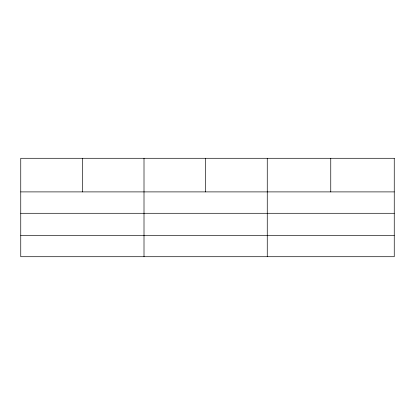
<?xml version="1.0" encoding="UTF-8"?>
<svg xmlns="http://www.w3.org/2000/svg" width="415" height="415" viewBox="0 0 415 415"><rect width="100%" height="100%" fill="white"/><g stroke="black" fill="none" stroke-linecap="round" stroke-linejoin="round"><path stroke-width="0.62" d="M20.75 191.896L394.25 191.896M20.75 213.289L394.25 213.289M20.75 235.326L394.25 235.326M330.755 158.286L330.755 191.896M267.26 158.286L267.26 256.714M205.632 158.286L205.632 191.896M144.005 158.286L144.005 256.714M82.378 158.286L82.378 191.896M394.25 158.286L20.75 158.286L20.75 256.714L394.25 256.714L394.25 158.286"/></g></svg>
